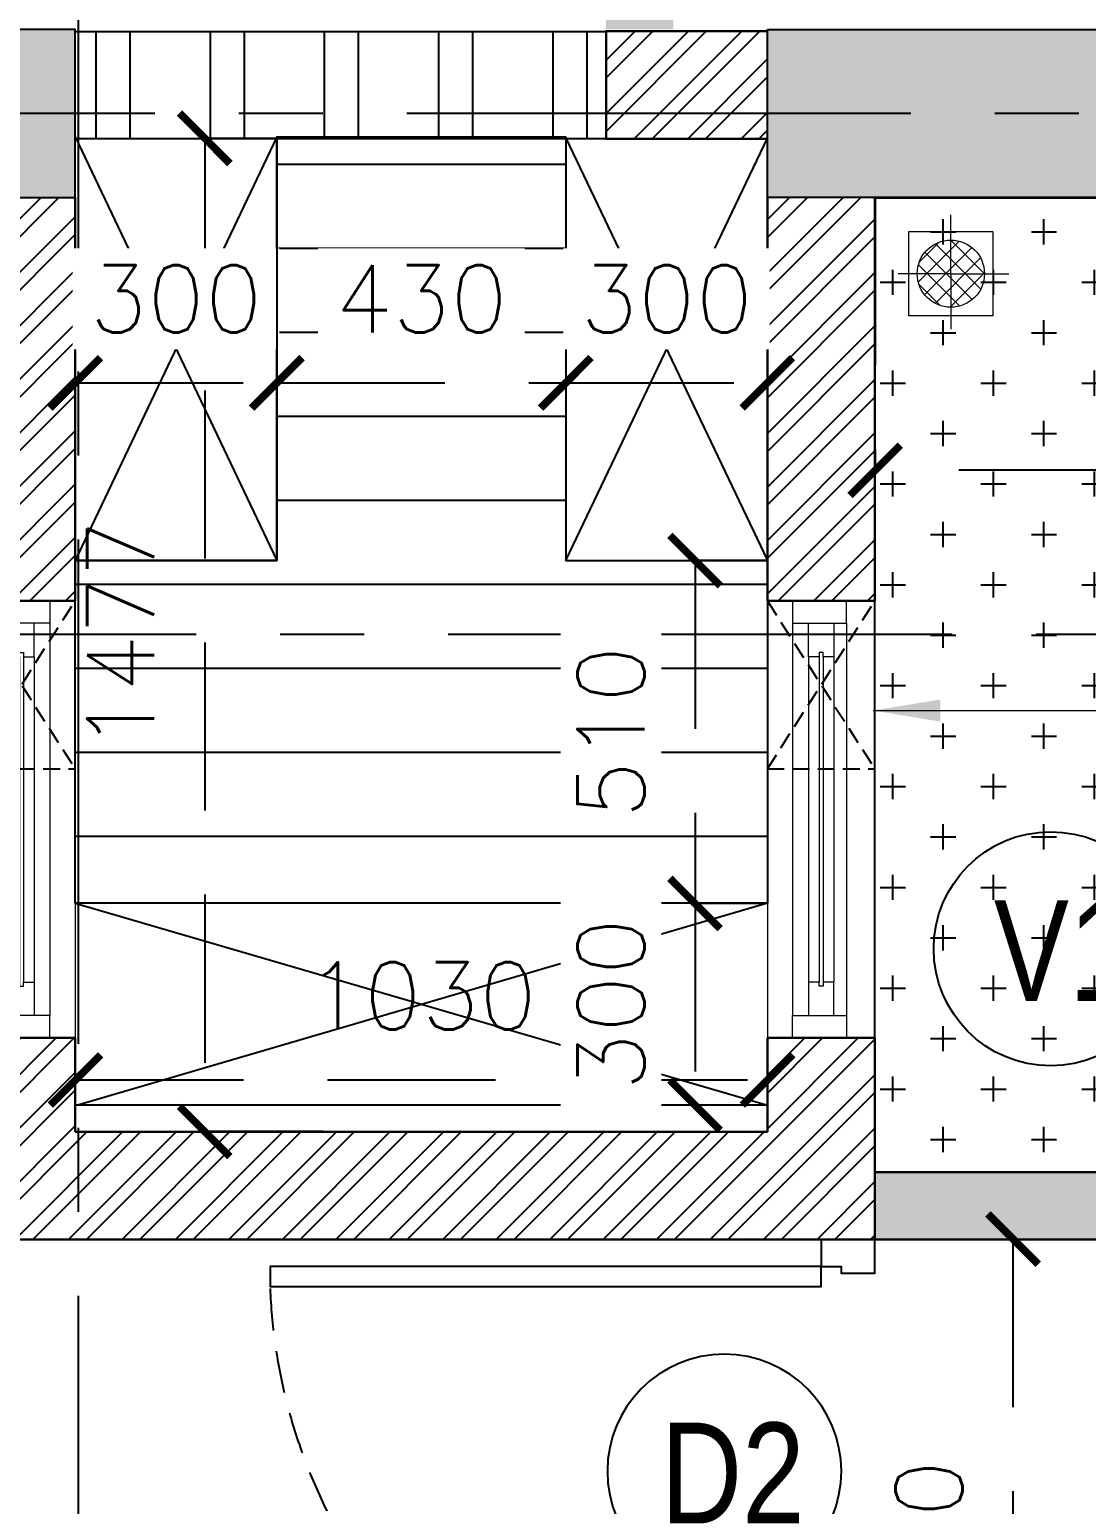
# Model space of a CAD drawing. Header units: millimetres. Extents: x 1180970 to 1231451, y -5737889 to -5695638.
# Drawn here: x 1199184 to 1200757, y -5723869 to -5721675 of the extents above; entities that cross this region are included whole.
import ezdxf
from ezdxf.enums import TextEntityAlignment as Align

# ---------------------------------------------------------------- set-up
doc = ezdxf.new("R2010")
doc.units = ezdxf.units.MM
doc.header["$LTSCALE"] = 1000
doc.header["$MEASUREMENT"] = 0
for name, pattern in [('2BHK-C$0$AUDIT_D_120904163729-0', [0]), ('2BHK-C$1$HIDDEN', [0.375, 0.25, -0.125]), ('AUDIT_D_120904163729-0', [0]), ('T8(T9 IS SIMILAR) - GROUND FLOOR - DIMENSION & TEXTING$0$HIDDEN', [0.375, 0.25, -0.125]), ('T8_REFUGE COLUMNS$0$CENTER2', [1.125, 0.75, -0.125, 0.125, -0.125])]:
    doc.linetypes.add(name, pattern=pattern)
doc.layers.get('0').update_dxf_attribs({"linetype": 'AUDIT_D_120904163729-0'})
for name, color, linetype, lineweight in [('2BHK-C$0$$0$A-WALL- 160', 6, 'Continuous', 30), ('2BHK-C$0$Ventilator', 5, 'Continuous', 0), ('2BHK-C$1$$0$a-TOI-fixtures', 251, 'Continuous', 0), ('2BHK-C$1$A-WALL- 160', 6, 'Continuous', 30), ('T8(T9 IS SIMILAR) - GROUND FLOOR - DIMENSION & TEXTING$0$R0-18-10-2014-T1-1st Podium Floor Plan$0$Text', 2, 'Continuous', 0), ('T8(T9 IS SIMILAR) - GROUND FLOOR$0$D&W', 8, 'Continuous', 25)]:
    doc.layers.add(name, color=color, linetype=linetype, lineweight=lineweight)
for name, color, linetype in [('2BHK-C$0$A-DOOR-FULL', 2, 'Continuous'), ('2BHK-C$0$A-HATCH -160', 251, '2BHK-C$0$AUDIT_D_120904163729-0'), ('2BHK-C$0$A-TOI SUNK 50MM', 8, 'Continuous'), ('2BHK-C$0$CUT-OUT', 49, 'Continuous'), ('2BHK-C$0$ELE 1', 1, 'Continuous'), ('2BHK-C$1$$0$A-Elev Feature-Chajja', 13, 'Continuous'), ('T8(T9 IS SIMILAR) - GROUND FLOOR - DIMENSION & TEXTING$0$A-DIMENSIONS', 2, 'T8(T9 IS SIMILAR) - GROUND FLOOR - DIMENSION & TEXTING$0$HIDDEN'), ('T8(T9 IS SIMILAR) - GROUND FLOOR - DIMENSION & TEXTING$0$a-window-no', 125, 'Continuous'), ('T8_REFUGE COLUMNS$0$A-CENTERLINE', 193, 'T8_REFUGE COLUMNS$0$CENTER2'), ('T8_REFUGE COLUMNS$0$A-RCC COLS', 3, 'Continuous')]:
    doc.layers.add(name, color=color, linetype=linetype)
doc.layers.add('T8_REFUGE COLUMNS$0$COL-HATCH', color=7, linetype='Continuous', lineweight=25, true_color=0xa3a3a3)
doc.styles.add('T8(T9 IS SIMILAR) - GROUND FLOOR - DIMENSION & TEXTING$0$LODHA STANDERD', font='sanss___.ttf')
doc.styles.add('T8(T9 IS SIMILAR) - GROUND FLOOR - DIMENSION & TEXTING$0$Romans 1', font='romans.shx', dxfattribs={"height": 100})
doc.styles.add('T8(T9 IS SIMILAR) - GROUND FLOOR - DIMENSION & TEXTING$0$Tahoma', font='tahoma.ttf')
doc.dimstyles.new('T8(T9 IS SIMILAR) - GROUND FLOOR - DIMENSION & TEXTING$0$ALPINE S', dxfattribs={"dimscale": 0, "dimtxt": 100, "dimasz": 75, "dimexe": 0, "dimexo": 0, "dimgap": 75, "dimtad": 1, "dimdec": 0, "dimzin": 0, "dimdsep": 46, "dimtxsty": 'T8(T9 IS SIMILAR) - GROUND FLOOR - DIMENSION & TEXTING$0$Romans 1', "dimblk": 'T8(T9 IS SIMILAR) - GROUND FLOOR - DIMENSION & TEXTING$0$_ArchTick', "dimcen": 0.09, "dimclrd": 256, "dimclre": 256, "dimclrt": 7, "dimadec": 0, "dimazin": 0, "dimtfac": 1, "dimtdec": 0, "dimtofl": 0, "dimtmove": 1, "dimatfit": 0, "dimldrblk": 'T8(T9 IS SIMILAR) - GROUND FLOOR - DIMENSION & TEXTING$0$_Open90', "dimfxl": 1, "dimtolj": 1, "dimtzin": 0, "dimarcsym": 0})
doc.dimstyles.new('T8(T9 IS SIMILAR) - GROUND FLOOR - DIMENSION & TEXTING$0$SAMATA STD', dxfattribs={"dimtxt": 100, "dimasz": 50, "dimexe": 50, "dimexo": 50, "dimgap": 10, "dimtad": 0, "dimdec": 0, "dimrnd": 5, "dimzin": 0, "dimdsep": 46, "dimtxsty": 'T8(T9 IS SIMILAR) - GROUND FLOOR - DIMENSION & TEXTING$0$Tahoma', "dimblk": 'T8(T9 IS SIMILAR) - GROUND FLOOR - DIMENSION & TEXTING$0$_Origin2', "dimcen": -50, "dimdle": 50, "dimclrd": 7, "dimclre": 7, "dimclrt": 7, "dimadec": 0, "dimazin": 0, "dimtfac": 1, "dimtdec": 0, "dimtmove": 1, "dimatfit": 3, "dimfxl": 150, "dimtfill": 1, "dimtolj": 1, "dimtzin": 0, "dimlwd": -1, "dimlwe": -1, "dimarcsym": 0})

# ---------------------------------------------------------------- blocks, each defined once
blk = doc.blocks.new('T8_REFUGE COLUMNS')
at = {"layer": 'T8_REFUGE COLUMNS$0$COL-HATCH', "linetype": 'ByBlock'}
h = blk.add_hatch(color=256, dxfattribs=at)
h.dxf.hatch_style = 1
h.paths.add_polyline_path([(1196642.1, -5721924.9), (1199252.1, -5721924.9), (1199252.1, -5721674.9), (1196642.1, -5721674.9)])
h = blk.add_hatch(color=256, dxfattribs=at)
h.dxf.hatch_style = 1
h.paths.add_polyline_path([(1200282.1, -5721674.9), (1201792.1, -5721674.9), (1201792.1, -5721924.9), (1200282.1, -5721924.9)])
at = {"layer": 'T8_REFUGE COLUMNS$0$A-CENTERLINE'}
for p, q in [((1199257.1, -5728808.5), (1199257.1, -5698299.6)), ((1217370.3, -5721799.9), (1182156.9, -5721799.9)), ((1217431.8, -5722574.9), (1182156.9, -5722574.9))]:
    blk.add_line(p, q, dxfattribs=at)
at = {"layer": 'T8_REFUGE COLUMNS$0$A-RCC COLS', "linetype": 'ByBlock'}
for points in [[(1196642.1, -5721924.9), (1199252.1, -5721924.9), (1199252.1, -5721674.9), (1196642.1, -5721674.9)], [(1200282.1, -5721674.9), (1201792.1, -5721674.9), (1201792.1, -5721924.9), (1200282.1, -5721924.9)]]:
    blk.add_lwpolyline(points, close=True, dxfattribs=at)
blk = doc.blocks.new('*U279')
for points in [[(0, 0), (0, 820), (-30, 820), (-30, 0)], [(-860, 0), (-820, 0), (-820, -30), (-810, -30), (-810, -80), (-860, -80)], [(40, 0), (0, 0), (0, -30), (-10, -30), (-10, -80), (40, -80)]]:
    blk.add_lwpolyline(points, close=True)
at = {"color": 0, "linetype": 'ByBlock', "ltscale": 0.25}
blk.add_arc((1.2, -0.5), 821.2, 92.373, 179.9653, dxfattribs=at)
blk = doc.blocks.new('2BHK-C$0$V1')
at = {"layer": '2BHK-C$0$Ventilator'}
for p, q in [((1139453.9, -5700057.1), (1140103.9, -5700057.1)), ((1139453.9, -5700217.1), (1140103.9, -5700217.1))]:
    blk.add_line(p, q, dxfattribs=at)
at = {"layer": '2BHK-C$0$Ventilator', "color": 8}
for p, q in [((1139486.9, -5700094.6), (1140070.9, -5700094.6)), ((1139536.9, -5700118.3), (1140020.9, -5700118.3)), ((1139536.9, -5700155.8), (1140020.9, -5700155.8)), ((1139486.9, -5700174.6), (1140070.9, -5700174.6))]:
    blk.add_line(p, q, dxfattribs=at)
at = {"layer": '2BHK-C$0$Ventilator', "color": 5}
for p, q in [((1139536.9, -5700134.1), (1140020.9, -5700134.1)), ((1139536.9, -5700140.1), (1140020.9, -5700140.1))]:
    blk.add_line(p, q, dxfattribs=at)
at = {"layer": '2BHK-C$0$Ventilator', "color": 4}
for points in [[(1139453.9, -5700094.6), (1139486.9, -5700094.6), (1139486.9, -5700174.6), (1139453.9, -5700174.6)], [(1140103.9, -5700094.6), (1140070.9, -5700094.6), (1140070.9, -5700174.6), (1140103.9, -5700174.6)], [(1139536.9, -5700134.1), (1139536.9, -5700118.3), (1139486.9, -5700118.3), (1139486.9, -5700155.8), (1139536.9, -5700155.8), (1139536.9, -5700140.1), (1139530.9, -5700140.1), (1139530.9, -5700134.1)], [(1140020.9, -5700134.1), (1140020.9, -5700118.3), (1140070.9, -5700118.3), (1140070.9, -5700155.8), (1140020.9, -5700155.8), (1140020.9, -5700140.1), (1140026.9, -5700140.1), (1140026.9, -5700134.1)]]:
    blk.add_lwpolyline(points, close=True, dxfattribs=at)
blk = doc.blocks.new('2BHK-C$1$A$C72BE5B8E')
at = {"layer": '2BHK-C$1$$0$A-Elev Feature-Chajja', "color": 4}
for points in [[(28.7, 0), (78.7, 0), (78.7, 159.8), (28.7, 159.8)], [(198.7, 0), (248.7, 0), (248.7, 159.8), (198.7, 159.8)], [(368.7, 0), (418.7, 0), (418.7, 159.8), (368.7, 159.8)], [(538.7, 0), (588.7, 0), (588.7, 159.8), (538.7, 159.8)], [(708.7, 0), (758.7, 0), (758.7, 159.8), (708.7, 159.8)]]:
    blk.add_lwpolyline(points, close=True, dxfattribs=at)
blk = doc.blocks.new('2BHK-C$1$$0$Type-A-First Floor Plan-bottom-up$0$FLOOR TRAP-flat-6')
at = {"layer": '2BHK-C$1$$0$a-TOI-fixtures'}
h = blk.add_hatch(dxfattribs=at)
h.set_pattern_fill('ACET-2D-_USER', color=256, scale=20, angle=45, style=0, double=1, pattern_type=0)
h.set_pattern_definition([(45, (-789896.981, 5385770.066), (-14.142135624, 14.142135624), []), (135, (-789896.981, 5385770.066), (-14.142135624, -14.142135624), [])])
edge = h.paths.add_edge_path()
edge.add_arc((150, 150), 50, 0, 360)
for q in [(150, 228.6), (67.6, 150), (237.4, 150), (150, 63.6)]:
    blk.add_line((150, 150), q, dxfattribs=at)
blk.add_lwpolyline([(87.5, 212.5), (212.5, 212.5), (212.5, 87.5), (87.5, 87.5)], close=True, dxfattribs=at)
blk.add_circle((150, 150), 50, dxfattribs=at)
blk = doc.blocks.new('2BHK-C')
at = {"layer": '2BHK-C$0$A-HATCH -160', "linetype": 'ByBlock'}
h = blk.add_hatch(dxfattribs=at)
h.set_pattern_fill('ANSI32', color=256, scale=150)
h.paths.add_polyline_path([(1144639.5, -5727491.3), (1144639.5, -5726805.5), (1144799.5, -5726805.5), (1144799.5, -5728524.6), (1145269.5, -5728524.6), (1145269.5, -5728684.6), (1144639.5, -5728684.6)])
h.paths.add_polyline_path([(1148159.2, -5727450.1), (1147999.2, -5727450.1), (1147999.2, -5726983.8), (1148159.2, -5726983.8)])
h.paths.add_polyline_path([(1148934.2, -5727450.1), (1148199.2, -5727450.1), (1148199.2, -5727610.1), (1148934.2, -5727610.1)])
h.paths.add_polyline_path([(1147369.5, -5728524.6), (1147999.2, -5728524.6), (1147999.2, -5728684.6), (1147369.5, -5728684.6)])
h.paths.add_polyline_path([(1151334.2, -5727450.1), (1151854.2, -5727450.1), (1151854.2, -5727610.1), (1151334.2, -5727610.1)])
h.paths.add_polyline_path([(1150449.2, -5721774.6), (1150449.2, -5719225), (1150599.2, -5719225.1), (1150599.2, -5721024.6), (1150599.2, -5721174.6), (1150599.2, -5721774.9)])
h.paths.add_polyline_path([(1146264.2, -5719574.6), (1146424.2, -5719574.6), (1146424.2, -5719226.4), (1146264.2, -5719226.4)])
h.paths.add_polyline_path([(1145789.1, -5722524.6), (1145949.1, -5722524.6), (1145949.1, -5721924.5), (1145789.1, -5721924.5)])
h.paths.add_polyline_path([(1144599.2, -5721924.5), (1144759.2, -5721924.5), (1144759.2, -5722524.6), (1144599.2, -5722524.6)])
h.paths.add_polyline_path([(1144599.2, -5723474.6), (1144599.2, -5723174.6), (1144759.2, -5723174.6), (1144759.3, -5723314.6), (1145789.1, -5723314.6), (1145789.1, -5723174.6), (1145949.1, -5723174.6), (1145949.1, -5723474.6)])
h.paths.add_polyline_path([(1145789.4, -5721837.4), (1145789.4, -5721677.1), (1145549.1, -5721677.1), (1145549.1, -5721837.4)])
h = blk.add_hatch(dxfattribs=at)
h.set_pattern_fill('ZIGZAG', color=256, scale=250)
h.set_pattern_definition([(0, (0, 0), (31.25, 31.25), [31.25, -31.25]), (90, (31.25, 0), (-31.25, 31.25), [31.25, -31.25])])
h.paths.add_polyline_path([(1142149.2, -5723474.6), (1143849.2, -5723474.6), (1143849.2, -5723374.6), (1142149.2, -5723374.6)])
h.paths.add_polyline_path([(1144889.2, -5724474.6), (1144889.2, -5724574.6), (1147099.2, -5724574.6), (1147099.2, -5724474.6), (1145949.1, -5724474.2), (1145949.1, -5724374.2), (1145849.1, -5724374.2), (1145849.1, -5724474.6)])
h.paths.add_polyline_path([(1145949.1, -5723374.2), (1146848.9, -5723374.2), (1146848.9, -5723474.2), (1145949.1, -5723474.2)])
h.paths.add_polyline_path([(1147598.9, -5723474.2), (1148198.9, -5723474.2), (1148198.9, -5723374.2), (1147598.9, -5723374.2)])
h.paths.add_polyline_path([(1145549.1, -5721674.6), (1145649.1, -5721674.6), (1145649.1, -5721174.6), (1145649, -5721174.6), (1145649.1, -5721073.7), (1145549.1, -5721073.9)])
h.paths.add_polyline_path([(1148199.2, -5728684.2), (1148934.2, -5728684.2), (1148934.2, -5728584.2), (1148199.2, -5728584.2)])
at = {"layer": '2BHK-C$0$A-TOI SUNK 50MM'}
h = blk.add_hatch(dxfattribs=at)
h.set_pattern_fill('CROSS', color=256, scale=300, style=0)
h.set_pattern_definition([(0, (-0.33, -0.9), (75, 75), [37.5, -112.5]), (90, (18.42, -19.65), (-75, 75), [37.5, -112.5])])
h.paths.add_polyline_path([(1142149.2, -5723374.6), (1144599.2, -5723374.6), (1144599.2, -5721924.9), (1142149.2, -5721924.9)])
h.paths.add_polyline_path([(1148198.9, -5723374.6), (1145949.1, -5723374.6), (1145949.1, -5721924.9), (1148198.9, -5721924.9)])
at = {"layer": '2BHK-C$0$CUT-OUT', "linetype": 'ByBlock'}
h = blk.add_hatch(dxfattribs=at)
h.set_pattern_fill('ANSI31', color=256, scale=1000, angle=135)
h.set_pattern_definition([(180, (-0.33, 4e-08), (-2e-14, -125), [])])
h.paths.add_polyline_path([(1145489.2, -5721834.4), (1145489.1, -5722464.6), (1145789.1, -5722464.6), (1145788.9, -5722974.5), (1144759, -5722974.5), (1144759.2, -5722464.6), (1145059.2, -5722464.6), (1145059.2, -5721834.4)])
at = {"linetype": '2BHK-C$1$HIDDEN', "ltscale": 0.1}
for p, q in [((1144599.2, -5722774.6, 0.4), (1144759.2, -5722524.6, 0.4)), ((1144599.2, -5722524.6, 0.4), (1144759.2, -5722774.6, 0.4)), ((1145789.1, -5722774.6, 0.4), (1145949.1, -5722524.6, 0.4)), ((1145789.1, -5722524.6, 0.4), (1145949.1, -5722774.6, 0.4))]:
    blk.add_line(p, q, dxfattribs=at)
at = {"linetype": '2BHK-C$1$HIDDEN', "ltscale": 0.1, "elevation": 0.4}
for points in [[(1144599.2, -5722774.6), (1144759.2, -5722774.6), (1144759.2, -5722524.6), (1144599.2, -5722524.6)], [(1145789.1, -5722774.6), (1145949.1, -5722774.6), (1145949.1, -5722524.6), (1145789.1, -5722524.6)]]:
    blk.add_lwpolyline(points, close=True, dxfattribs=at)
at = {"layer": '2BHK-C$0$$0$A-WALL- 160', "linetype": 'ByBlock', "elevation": 0.4}
blk.add_lwpolyline([(1145789.4, -5721677.1), (1145549.1, -5721677.1), (1145549.1, -5721837.4), (1145789.4, -5721837.4)], dxfattribs=at)
at = {"layer": '2BHK-C$0$A-TOI SUNK 50MM', "elevation": 0.4}
blk.add_lwpolyline([(1148198.9, -5723374.6), (1145949.1, -5723374.6), (1145949.1, -5721924.9), (1148198.9, -5721924.9)], close=True, dxfattribs=at)
at = {"layer": '2BHK-C$0$CUT-OUT', "elevation": 0.4}
blk.add_lwpolyline([(1145549.1, -5721837.4), (1144759.2, -5721837.4), (1144759.2, -5721677.6), (1145549.1, -5721677.6)], close=True, dxfattribs=at)
at = {"layer": '2BHK-C$0$CUT-OUT', "linetype": 'ByBlock', "elevation": 0.4}
blk.add_lwpolyline([(1145489.2, -5721834.4), (1145489.1, -5722464.6), (1145789.1, -5722464.6), (1145789.1, -5722974.5), (1144759.2, -5722974.5), (1144759.2, -5722464.6), (1145059.2, -5722464.6), (1145059.2, -5721834.4)], close=True, dxfattribs=at)
for points in [[(1145059.2, -5721834.4), (1144759.2, -5722464.6)], [(1144759.2, -5721834.4), (1145059.2, -5722464.6)], [(1145489.1, -5722464.6), (1145789.1, -5721836.5)], [(1145489.1, -5721836.5), (1145789.1, -5722464.5)], [(1144759.2, -5722974.5), (1145789.1, -5723274.5)], [(1145789.1, -5722974.5), (1144762.9, -5723274.5)]]:
    blk.add_lwpolyline(points, dxfattribs=at)
at = {"layer": '2BHK-C$0$ELE 1', "linetype": 'ByBlock'}
for p, q in [((1145788.9, -5722974.5, 0.4), (1144759, -5722974.5, 0.4)), ((1145788.9, -5723274.5, 0.4), (1144759, -5723274.5, 0.4))]:
    blk.add_line(p, q, dxfattribs=at)
at = {"layer": '2BHK-C$0$ELE 1', "linetype": 'ByBlock', "elevation": 0.4}
for points in [[(1145059.2, -5721834.4), (1145059.2, -5722464.6), (1144759.2, -5722464.6)], [(1145489.2, -5721834.4), (1145489.1, -5722464.6), (1145789.1, -5722464.6)]]:
    blk.add_lwpolyline(points, dxfattribs=at)
at = {"layer": '2BHK-C$1$A-WALL- 160', "linetype": 'ByBlock'}
for p, q in [((1144759.2, -5722524.6, 0.4), (1144759.2, -5721924.6, 0.4)), ((1145789.1, -5722524.6, 0.4), (1145789.1, -5721924.5, 0.4)), ((1145949.1, -5722524.6, 0.4), (1145949.1, -5721924.5, 0.4)), ((1144759.2, -5722524.6, 0.4), (1144599.2, -5722524.6, 0.4)), ((1145789.1, -5722524.6, 0.4), (1145949.1, -5722524.6, 0.4)), ((1144759.2, -5723174.6, 0.4), (1144599.2, -5723174.6, 0.4)), ((1144759.2, -5723314.6, 0.4), (1144759.2, -5723174.6, 0.4)), ((1145789.1, -5723174.6, 0.4), (1145949.1, -5723174.6, 0.4)), ((1145789.1, -5723314.6, 0.4), (1145789.1, -5723174.6, 0.4)), ((1145949.1, -5723474.6, 0.4), (1145949.1, -5723174.6, 0.4)), ((1144759.2, -5723314.6, 0.4), (1145789.1, -5723314.6, 0.4)), ((1145949.1, -5723374.6, 0.4), (1146848.9, -5723374.6, 0.4)), ((1144599.2, -5723474.6, 0.4), (1145949.1, -5723474.6, 0.4)), ((1145789.1, -5723474.6, 0.4), (1146848.9, -5723474.6, 0.4))]:
    blk.add_line(p, q, dxfattribs=at)
at = {"layer": '2BHK-C$0$A-DOOR-FULL', "linetype": '2BHK-C$1$HIDDEN', "rotation": 90}
blk.add_blockref('*U279', (1145869.1, -5723514.6, 0.4), dxfattribs=at)
at = {"layer": '2BHK-C$1$$0$a-TOI-fixtures', "extrusion": (0, 0, -1), "xscale": -1, "zscale": -1, "rotation": 270}
blk.add_blockref('2BHK-C$1$$0$Type-A-First Floor Plan-bottom-up$0$FLOOR TRAP-flat-6', (-1146212.1, -5722187.9, -0.4), dxfattribs=at)
at = {"layer": '2BHK-C$1$A-WALL- 160', "linetype": 'ByBlock', "xscale": -1}
blk.add_blockref('2BHK-C$1$A$C72BE5B8E', (1145549.1, -5721837.4, 0.4), dxfattribs=at)
at = {"layer": '2BHK-C$1$A-WALL- 160', "linetype": 'ByBlock', "rotation": 270}
blk.add_blockref('2BHK-C$0$V1', (6844816.3, -4583070.7, 0.4), dxfattribs=at)
at = {"layer": '2BHK-C$1$A-WALL- 160', "linetype": 'ByBlock', "xscale": -1, "rotation": 90}
blk.add_blockref('2BHK-C$0$V1', (-4554267.9, -4583070.7, 0.4), dxfattribs=at)
blk = doc.blocks.new('T8(T9 IS SIMILAR) - GROUND FLOOR')
at = {"layer": 'T8(T9 IS SIMILAR) - GROUND FLOOR$0$D&W', "linetype": 'ByBlock'}
for name, p in [('T8_REFUGE COLUMNS', (0, 0)), ('2BHK-C', (54492.8, -0.1, 0))]:
    blk.add_blockref(name, p, dxfattribs=at)
blk = doc.blocks.new('T8(T9 IS SIMILAR) - GROUND FLOOR - DIMENSION & TEXTING$0$_ArchTick')
at = {"color": 0, "linetype": 'ByBlock', "const_width": 0.15}
blk.add_lwpolyline([(-0.5, -0.5), (0.5, 0.5)], dxfattribs=at)
blk = doc.blocks.new('*D715')
at = {"layer": 'T8(T9 IS SIMILAR) - GROUND FLOOR - DIMENSION & TEXTING$0$A-DIMENSIONS', "linetype": 'T8(T9 IS SIMILAR) - GROUND FLOOR - DIMENSION & TEXTING$0$HIDDEN', "lineweight": -2, "transparency": 16777216}
for p, q in [((1199252.4, -5723314), (1199252.4, -5723237.3)), ((1200282.2, -5723314), (1200282.2, -5723237.3))]:
    blk.add_line(p, q, dxfattribs=at)
at = {"layer": 'T8(T9 IS SIMILAR) - GROUND FLOOR - DIMENSION & TEXTING$0$A-DIMENSIONS', "lineweight": -2, "transparency": 16777216}
blk.add_line((1199252.4, -5723237.3), (1200282.2, -5723237.3), dxfattribs=at)
at = {"layer": 'T8(T9 IS SIMILAR) - GROUND FLOOR - DIMENSION & TEXTING$0$A-DIMENSIONS', "linetype": 'ByBlock', "lineweight": -2, "transparency": 16777216, "xscale": 75, "yscale": 75, "zscale": 75, "rotation": 180}
blk.add_blockref('T8(T9 IS SIMILAR) - GROUND FLOOR - DIMENSION & TEXTING$0$_ArchTick', (1199252.4, -5723237.3), dxfattribs=at)
at = {"layer": 'T8(T9 IS SIMILAR) - GROUND FLOOR - DIMENSION & TEXTING$0$A-DIMENSIONS', "linetype": 'ByBlock', "lineweight": -2, "transparency": 16777216, "xscale": 75, "yscale": 75, "zscale": 75}
blk.add_blockref('T8(T9 IS SIMILAR) - GROUND FLOOR - DIMENSION & TEXTING$0$_ArchTick', (1200282.2, -5723237.3), dxfattribs=at)
at = {"layer": 'T8(T9 IS SIMILAR) - GROUND FLOOR - DIMENSION & TEXTING$0$A-DIMENSIONS', "color": 7, "linetype": 'ByBlock', "transparency": 16777216, "insert": (1199767.3, -5723112.3), "char_height": 100, "attachment_point": 5, "style": 'T8(T9 IS SIMILAR) - GROUND FLOOR - DIMENSION & TEXTING$0$Romans 1'}
blk.add_mtext('\\A1;1030', dxfattribs=at)
blk = doc.blocks.new('T8(T9 IS SIMILAR) - GROUND FLOOR - DIMENSION & TEXTING$0$_Open90')
at = {"color": 0, "linetype": 'ByBlock', "lineweight": -2}
for p, q in [((-0.5, 0.5), (0, 0)), ((0, 0), (-1, 0)), ((0, 0), (-0.5, -0.5))]:
    blk.add_line(p, q, dxfattribs=at)
blk = doc.blocks.new('*D716')
at = {"layer": 'T8(T9 IS SIMILAR) - GROUND FLOOR - DIMENSION & TEXTING$0$A-DIMENSIONS', "linetype": 'T8(T9 IS SIMILAR) - GROUND FLOOR - DIMENSION & TEXTING$0$HIDDEN', "lineweight": -2, "transparency": 16777216}
for p, q in [((1199621.1, -5721836.7), (1199444.7, -5721836.7)), ((1199621.1, -5723314), (1199444.7, -5723314))]:
    blk.add_line(p, q, dxfattribs=at)
at = {"layer": 'T8(T9 IS SIMILAR) - GROUND FLOOR - DIMENSION & TEXTING$0$A-DIMENSIONS', "lineweight": -2, "transparency": 16777216}
blk.add_line((1199444.7, -5721836.7), (1199444.7, -5723314), dxfattribs=at)
at = {"layer": 'T8(T9 IS SIMILAR) - GROUND FLOOR - DIMENSION & TEXTING$0$A-DIMENSIONS', "linetype": 'ByBlock', "lineweight": -2, "transparency": 16777216, "xscale": 75, "yscale": 75, "zscale": 75}
for p, rotation in [((1199444.7, -5721836.7), 90), ((1199444.7, -5723314), 270)]:
    blk.add_blockref('T8(T9 IS SIMILAR) - GROUND FLOOR - DIMENSION & TEXTING$0$_ArchTick', p, dxfattribs=dict(at, rotation=rotation))
at = {"layer": 'T8(T9 IS SIMILAR) - GROUND FLOOR - DIMENSION & TEXTING$0$A-DIMENSIONS', "color": 7, "linetype": 'ByBlock', "transparency": 16777216, "insert": (1199319.7, -5722575.4), "char_height": 100, "attachment_point": 5, "rotation": 90, "style": 'T8(T9 IS SIMILAR) - GROUND FLOOR - DIMENSION & TEXTING$0$Romans 1'}
blk.add_mtext('\\A1;1477', dxfattribs=at)
blk = doc.blocks.new('*D717')
at = {"layer": 'T8(T9 IS SIMILAR) - GROUND FLOOR - DIMENSION & TEXTING$0$A-DIMENSIONS', "linetype": 'T8(T9 IS SIMILAR) - GROUND FLOOR - DIMENSION & TEXTING$0$HIDDEN', "lineweight": -2, "transparency": 16777216}
for p, q in [((1200442.2, -5723474), (1200647.5, -5723474)), ((1200442.2, -5724474), (1200647.5, -5724474))]:
    blk.add_line(p, q, dxfattribs=at)
at = {"layer": 'T8(T9 IS SIMILAR) - GROUND FLOOR - DIMENSION & TEXTING$0$A-DIMENSIONS', "lineweight": -2, "transparency": 16777216}
blk.add_line((1200647.5, -5724474), (1200647.5, -5723474), dxfattribs=at)
at = {"layer": 'T8(T9 IS SIMILAR) - GROUND FLOOR - DIMENSION & TEXTING$0$A-DIMENSIONS', "linetype": 'ByBlock', "lineweight": -2, "transparency": 16777216, "xscale": 75, "yscale": 75, "zscale": 75}
for p, rotation in [((1200647.5, -5723474), 90), ((1200647.5, -5724474), 270)]:
    blk.add_blockref('T8(T9 IS SIMILAR) - GROUND FLOOR - DIMENSION & TEXTING$0$_ArchTick', p, dxfattribs=dict(at, rotation=rotation))
at = {"layer": 'T8(T9 IS SIMILAR) - GROUND FLOOR - DIMENSION & TEXTING$0$A-DIMENSIONS', "color": 7, "linetype": 'ByBlock', "transparency": 16777216, "insert": (1200522.5, -5723974), "char_height": 100, "attachment_point": 5, "rotation": 90, "style": 'T8(T9 IS SIMILAR) - GROUND FLOOR - DIMENSION & TEXTING$0$Romans 1'}
blk.add_mtext('\\A1;1000', dxfattribs=at)
blk = doc.blocks.new('*D734')
at = {"layer": 'T8(T9 IS SIMILAR) - GROUND FLOOR - DIMENSION & TEXTING$0$A-DIMENSIONS', "linetype": 'T8(T9 IS SIMILAR) - GROUND FLOOR - DIMENSION & TEXTING$0$HIDDEN', "lineweight": -2, "transparency": 16777216}
for p, q in [((1200442.3, -5721924.4), (1200442.3, -5722330.4)), ((1202692, -5721924.4), (1202692, -5722330.4))]:
    blk.add_line(p, q, dxfattribs=at)
at = {"layer": 'T8(T9 IS SIMILAR) - GROUND FLOOR - DIMENSION & TEXTING$0$A-DIMENSIONS', "lineweight": -2, "transparency": 16777216}
blk.add_line((1202692, -5722330.4), (1200442.3, -5722330.4), dxfattribs=at)
at = {"layer": 'T8(T9 IS SIMILAR) - GROUND FLOOR - DIMENSION & TEXTING$0$A-DIMENSIONS', "linetype": 'ByBlock', "lineweight": -2, "transparency": 16777216, "xscale": 75, "yscale": 75, "zscale": 75, "rotation": 180}
blk.add_blockref('T8(T9 IS SIMILAR) - GROUND FLOOR - DIMENSION & TEXTING$0$_ArchTick', (1200442.3, -5722330.4), dxfattribs=at)
at = {"layer": 'T8(T9 IS SIMILAR) - GROUND FLOOR - DIMENSION & TEXTING$0$A-DIMENSIONS', "linetype": 'ByBlock', "lineweight": -2, "transparency": 16777216, "xscale": 75, "yscale": 75, "zscale": 75}
blk.add_blockref('T8(T9 IS SIMILAR) - GROUND FLOOR - DIMENSION & TEXTING$0$_ArchTick', (1202692, -5722330.4), dxfattribs=at)
at = {"layer": 'T8(T9 IS SIMILAR) - GROUND FLOOR - DIMENSION & TEXTING$0$A-DIMENSIONS', "color": 7, "linetype": 'ByBlock', "transparency": 16777216, "insert": (1201567.1, -5722205.4), "char_height": 100, "attachment_point": 5, "style": 'T8(T9 IS SIMILAR) - GROUND FLOOR - DIMENSION & TEXTING$0$Romans 1'}
blk.add_mtext('\\A1;2250', dxfattribs=at)
blk = doc.blocks.new('T8(T9 IS SIMILAR) - GROUND FLOOR - DIMENSION & TEXTING$0$WINDOW TAG')
at = {"layer": 'T8(T9 IS SIMILAR) - GROUND FLOOR - DIMENSION & TEXTING$0$a-window-no'}
blk.add_circle((0, 0), 174.1, dxfattribs=at)
at = {"layer": 'T8(T9 IS SIMILAR) - GROUND FLOOR - DIMENSION & TEXTING$0$a-window-no', "style": 'T8(T9 IS SIMILAR) - GROUND FLOOR - DIMENSION & TEXTING$0$LODHA STANDERD'}
blk.add_attdef('WINDOW', text='', height=150, dxfattribs=at).set_placement((11.3, 2.8), align=Align.MIDDLE_CENTER)
blk = doc.blocks.new('*D394')
at = {"layer": 'T8(T9 IS SIMILAR) - GROUND FLOOR - DIMENSION & TEXTING$0$A-DIMENSIONS', "linetype": 'T8(T9 IS SIMILAR) - GROUND FLOOR - DIMENSION & TEXTING$0$HIDDEN', "lineweight": -2, "transparency": 16777216}
for p, q in [((1200281.9, -5722464.8), (1200174.3, -5722464.8)), ((1200281.9, -5722974.7), (1200174.3, -5722974.7))]:
    blk.add_line(p, q, dxfattribs=at)
at = {"layer": 'T8(T9 IS SIMILAR) - GROUND FLOOR - DIMENSION & TEXTING$0$A-DIMENSIONS', "lineweight": -2, "transparency": 16777216}
blk.add_line((1200174.3, -5722464.8), (1200174.3, -5722974.7), dxfattribs=at)
at = {"layer": 'T8(T9 IS SIMILAR) - GROUND FLOOR - DIMENSION & TEXTING$0$A-DIMENSIONS', "linetype": 'ByBlock', "lineweight": -2, "transparency": 16777216, "xscale": 75, "yscale": 75, "zscale": 75}
for p, rotation in [((1200174.3, -5722464.8), 90), ((1200174.3, -5722974.7), 270)]:
    blk.add_blockref('T8(T9 IS SIMILAR) - GROUND FLOOR - DIMENSION & TEXTING$0$_ArchTick', p, dxfattribs=dict(at, rotation=rotation))
at = {"layer": 'T8(T9 IS SIMILAR) - GROUND FLOOR - DIMENSION & TEXTING$0$A-DIMENSIONS', "color": 7, "linetype": 'ByBlock', "transparency": 16777216, "insert": (1200049.3, -5722719.7), "char_height": 100, "attachment_point": 5, "rotation": 90, "style": 'T8(T9 IS SIMILAR) - GROUND FLOOR - DIMENSION & TEXTING$0$Romans 1', "bg_fill": 3, "box_fill_scale": 1.25, "bg_fill_color": 256, "bg_fill_true_color": 13158600, "bg_fill_transparency": 0}
blk.add_mtext('\\A1;510', dxfattribs=at)
blk = doc.blocks.new('*D395')
at = {"layer": 'T8(T9 IS SIMILAR) - GROUND FLOOR - DIMENSION & TEXTING$0$A-DIMENSIONS', "linetype": 'T8(T9 IS SIMILAR) - GROUND FLOOR - DIMENSION & TEXTING$0$HIDDEN', "lineweight": -2, "transparency": 16777216}
for p, q in [((1200281.9, -5722974.7), (1200174.3, -5722974.7)), ((1200281.9, -5723274.7), (1200174.3, -5723274.7))]:
    blk.add_line(p, q, dxfattribs=at)
at = {"layer": 'T8(T9 IS SIMILAR) - GROUND FLOOR - DIMENSION & TEXTING$0$A-DIMENSIONS', "lineweight": -2, "transparency": 16777216}
blk.add_line((1200174.3, -5722974.7), (1200174.3, -5723274.7), dxfattribs=at)
at = {"layer": 'T8(T9 IS SIMILAR) - GROUND FLOOR - DIMENSION & TEXTING$0$A-DIMENSIONS', "color": 7, "linetype": 'ByBlock', "transparency": 16777216, "insert": (1200049.3, -5723124.7), "char_height": 100, "attachment_point": 5, "rotation": 90, "style": 'T8(T9 IS SIMILAR) - GROUND FLOOR - DIMENSION & TEXTING$0$Romans 1', "bg_fill": 3, "box_fill_scale": 1.25, "bg_fill_color": 256, "bg_fill_true_color": 13158600, "bg_fill_transparency": 0}
blk.add_mtext('\\A1;300', dxfattribs=at)
at = {"layer": 'T8(T9 IS SIMILAR) - GROUND FLOOR - DIMENSION & TEXTING$0$A-DIMENSIONS', "linetype": 'ByBlock', "lineweight": -2, "transparency": 16777216, "xscale": 75, "yscale": 75, "zscale": 75}
for p, rotation in [((1200174.3, -5722974.7), 90), ((1200174.3, -5723274.7), 270)]:
    blk.add_blockref('T8(T9 IS SIMILAR) - GROUND FLOOR - DIMENSION & TEXTING$0$_ArchTick', p, dxfattribs=dict(at, rotation=rotation))
blk = doc.blocks.new('*D396')
at = {"layer": 'T8(T9 IS SIMILAR) - GROUND FLOOR - DIMENSION & TEXTING$0$A-DIMENSIONS', "linetype": 'T8(T9 IS SIMILAR) - GROUND FLOOR - DIMENSION & TEXTING$0$HIDDEN', "lineweight": -2, "transparency": 16777216}
for p, q in [((1199252, -5721924.7), (1199252, -5722200.4)), ((1199552, -5721924.7), (1199552, -5722200.4))]:
    blk.add_line(p, q, dxfattribs=at)
at = {"layer": 'T8(T9 IS SIMILAR) - GROUND FLOOR - DIMENSION & TEXTING$0$A-DIMENSIONS', "lineweight": -2, "transparency": 16777216}
blk.add_line((1199252, -5722200.4), (1199552, -5722200.4), dxfattribs=at)
at = {"layer": 'T8(T9 IS SIMILAR) - GROUND FLOOR - DIMENSION & TEXTING$0$A-DIMENSIONS', "color": 7, "linetype": 'ByBlock', "transparency": 16777216, "insert": (1199402, -5722075.4), "char_height": 100, "attachment_point": 5, "style": 'T8(T9 IS SIMILAR) - GROUND FLOOR - DIMENSION & TEXTING$0$Romans 1', "bg_fill": 3, "box_fill_scale": 1.25, "bg_fill_color": 256, "bg_fill_true_color": 13158600, "bg_fill_transparency": 0}
blk.add_mtext('\\A1;300', dxfattribs=at)
at = {"layer": 'T8(T9 IS SIMILAR) - GROUND FLOOR - DIMENSION & TEXTING$0$A-DIMENSIONS', "linetype": 'ByBlock', "lineweight": -2, "transparency": 16777216, "xscale": 75, "yscale": 75, "zscale": 75, "rotation": 180}
blk.add_blockref('T8(T9 IS SIMILAR) - GROUND FLOOR - DIMENSION & TEXTING$0$_ArchTick', (1199252, -5722200.4), dxfattribs=at)
at = {"layer": 'T8(T9 IS SIMILAR) - GROUND FLOOR - DIMENSION & TEXTING$0$A-DIMENSIONS', "linetype": 'ByBlock', "lineweight": -2, "transparency": 16777216, "xscale": 75, "yscale": 75, "zscale": 75}
blk.add_blockref('T8(T9 IS SIMILAR) - GROUND FLOOR - DIMENSION & TEXTING$0$_ArchTick', (1199552, -5722200.4), dxfattribs=at)
blk = doc.blocks.new('*D397')
at = {"layer": 'T8(T9 IS SIMILAR) - GROUND FLOOR - DIMENSION & TEXTING$0$A-DIMENSIONS', "linetype": 'T8(T9 IS SIMILAR) - GROUND FLOOR - DIMENSION & TEXTING$0$HIDDEN', "lineweight": -2, "transparency": 16777216}
for p, q in [((1199552, -5721924.7), (1199552, -5722200.4)), ((1199982, -5721926.9), (1199982, -5722200.4))]:
    blk.add_line(p, q, dxfattribs=at)
at = {"layer": 'T8(T9 IS SIMILAR) - GROUND FLOOR - DIMENSION & TEXTING$0$A-DIMENSIONS', "lineweight": -2, "transparency": 16777216}
blk.add_line((1199552, -5722200.4), (1199982, -5722200.4), dxfattribs=at)
at = {"layer": 'T8(T9 IS SIMILAR) - GROUND FLOOR - DIMENSION & TEXTING$0$A-DIMENSIONS', "linetype": 'ByBlock', "lineweight": -2, "transparency": 16777216, "xscale": 75, "yscale": 75, "zscale": 75, "rotation": 180}
blk.add_blockref('T8(T9 IS SIMILAR) - GROUND FLOOR - DIMENSION & TEXTING$0$_ArchTick', (1199552, -5722200.4), dxfattribs=at)
at = {"layer": 'T8(T9 IS SIMILAR) - GROUND FLOOR - DIMENSION & TEXTING$0$A-DIMENSIONS', "linetype": 'ByBlock', "lineweight": -2, "transparency": 16777216, "xscale": 75, "yscale": 75, "zscale": 75}
blk.add_blockref('T8(T9 IS SIMILAR) - GROUND FLOOR - DIMENSION & TEXTING$0$_ArchTick', (1199982, -5722200.4), dxfattribs=at)
at = {"layer": 'T8(T9 IS SIMILAR) - GROUND FLOOR - DIMENSION & TEXTING$0$A-DIMENSIONS', "color": 7, "linetype": 'ByBlock', "transparency": 16777216, "insert": (1199767, -5722075.4), "char_height": 100, "attachment_point": 5, "style": 'T8(T9 IS SIMILAR) - GROUND FLOOR - DIMENSION & TEXTING$0$Romans 1', "bg_fill": 3, "box_fill_scale": 1.25, "bg_fill_color": 256, "bg_fill_true_color": 13158600, "bg_fill_transparency": 0}
blk.add_mtext('\\A1;430', dxfattribs=at)
blk = doc.blocks.new('*D398')
at = {"layer": 'T8(T9 IS SIMILAR) - GROUND FLOOR - DIMENSION & TEXTING$0$A-DIMENSIONS', "linetype": 'T8(T9 IS SIMILAR) - GROUND FLOOR - DIMENSION & TEXTING$0$HIDDEN', "lineweight": -2, "transparency": 16777216}
for p, q in [((1199982, -5721926.9), (1199982, -5722200.4)), ((1200281.8, -5721926.9), (1200281.8, -5722200.4))]:
    blk.add_line(p, q, dxfattribs=at)
at = {"layer": 'T8(T9 IS SIMILAR) - GROUND FLOOR - DIMENSION & TEXTING$0$A-DIMENSIONS', "lineweight": -2, "transparency": 16777216}
blk.add_line((1199982, -5722200.4), (1200281.8, -5722200.4), dxfattribs=at)
at = {"layer": 'T8(T9 IS SIMILAR) - GROUND FLOOR - DIMENSION & TEXTING$0$A-DIMENSIONS', "color": 7, "linetype": 'ByBlock', "transparency": 16777216, "insert": (1200132, -5722075.4), "char_height": 100, "attachment_point": 5, "style": 'T8(T9 IS SIMILAR) - GROUND FLOOR - DIMENSION & TEXTING$0$Romans 1', "bg_fill": 3, "box_fill_scale": 1.25, "bg_fill_color": 256, "bg_fill_true_color": 13158600, "bg_fill_transparency": 0}
blk.add_mtext('\\A1;300', dxfattribs=at)
at = {"layer": 'T8(T9 IS SIMILAR) - GROUND FLOOR - DIMENSION & TEXTING$0$A-DIMENSIONS', "linetype": 'ByBlock', "lineweight": -2, "transparency": 16777216, "xscale": 75, "yscale": 75, "zscale": 75, "rotation": 180}
blk.add_blockref('T8(T9 IS SIMILAR) - GROUND FLOOR - DIMENSION & TEXTING$0$_ArchTick', (1199982, -5722200.4), dxfattribs=at)
at = {"layer": 'T8(T9 IS SIMILAR) - GROUND FLOOR - DIMENSION & TEXTING$0$A-DIMENSIONS', "linetype": 'ByBlock', "lineweight": -2, "transparency": 16777216, "xscale": 75, "yscale": 75, "zscale": 75}
blk.add_blockref('T8(T9 IS SIMILAR) - GROUND FLOOR - DIMENSION & TEXTING$0$_ArchTick', (1200281.8, -5722200.4), dxfattribs=at)
blk = doc.blocks.new('T8(T9 IS SIMILAR) - GROUND FLOOR - DIMENSION & TEXTING$0$_Origin2')
at = {"color": 0, "linetype": 'ByBlock', "lineweight": -2}
blk.add_line((-0.5, 0), (-1, 0), dxfattribs=at)
for radius in [0.5, 0.25]:
    blk.add_circle((0, 0), radius, dxfattribs=at)
blk = doc.blocks.new('T8(T9 IS SIMILAR) - GROUND FLOOR - DIMENSION & TEXTING')
at = {"layer": 'T8(T9 IS SIMILAR) - GROUND FLOOR - DIMENSION & TEXTING$0$a-window-no'}
ref = blk.add_blockref('T8(T9 IS SIMILAR) - GROUND FLOOR - DIMENSION & TEXTING$0$WINDOW TAG', (1200703.5, -5723042.2, 0.8), dxfattribs=dict(at, rotation=180))
ref.add_attrib('WINDOW', 'V1', dxfattribs={"height": 150, "style": 'T8(T9 IS SIMILAR) - GROUND FLOOR - DIMENSION & TEXTING$0$LODHA STANDERD', "width": 0.8}).set_placement((1200721.4, -5723045, 0.8), align=Align.MIDDLE_CENTER)
ref = blk.add_blockref('T8(T9 IS SIMILAR) - GROUND FLOOR - DIMENSION & TEXTING$0$WINDOW TAG', (1200217.9, -5723819.4, 1.1), dxfattribs=dict(at, xscale=-1, rotation=180))
ref.add_attrib('WINDOW', 'D2', dxfattribs={"height": 150, "style": 'T8(T9 IS SIMILAR) - GROUND FLOOR - DIMENSION & TEXTING$0$LODHA STANDERD', "width": 0.8}).set_placement((1200230.5, -5723822.1, 1.1), align=Align.MIDDLE_CENTER)
at = {"layer": 'T8(T9 IS SIMILAR) - GROUND FLOOR - DIMENSION & TEXTING$0$A-DIMENSIONS', "linetype": 'ByBlock'}
for base, p1, p2, angle, override, picture, middle in [((1199444.7, -5723314), (1199621.1, -5721836.7), (1199621.1, -5723314), 90, {"dimscale": 1, "dimfxl": 5, "dimarcsym": 1}, '*D716', (1199319.7, -5722575.4)), ((1200442.3, -5722330.4), (1202692, -5721924.4), (1200442.3, -5721924.4), 180, {"dimscale": 1, "dimfxl": 5, "dimarcsym": 1}, '*D734', (1201567.1, -5722205.4)), ((1200174.3, -5722974.7, 0.4), (1200281.9, -5722464.8, 0.4), (1200281.9, -5722974.7, 0.4), 90, {"dimscale": 1, "dimfxl": 5, "dimtfill": 1, "dimarcsym": 1}, '*D394', (1200049.3, -5722719.7, 0.4)), ((1200647.5, -5723474), (1200442.2, -5724474), (1200442.2, -5723474), 90, {"dimscale": 1, "dimfxl": 5, "dimarcsym": 1}, '*D717', (1200522.5, -5723974))]:
    dim = blk.add_linear_dim(base=base, p1=p1, p2=p2, angle=angle, dimstyle='T8(T9 IS SIMILAR) - GROUND FLOOR - DIMENSION & TEXTING$0$ALPINE S', override=override, dxfattribs=at)
    dim.commit()
    dim.dimension.update_dxf_attribs({"geometry": picture, "text_midpoint": middle})
dim = blk.add_linear_dim(base=(1200282.2, -5723237.3), p1=(1199252.4, -5723314), p2=(1200282.2, -5723314), dimstyle='T8(T9 IS SIMILAR) - GROUND FLOOR - DIMENSION & TEXTING$0$ALPINE S', override={"dimscale": 1, "dimfxl": 5, "dimarcsym": 1}, dxfattribs=at)
dim.commit()
dim.dimension.update_dxf_attribs({"geometry": '*D715', "text_midpoint": (1199767.3, -5723112.3)})
at = {"layer": 'T8(T9 IS SIMILAR) - GROUND FLOOR - DIMENSION & TEXTING$0$R0-18-10-2014-T1-1st Podium Floor Plan$0$Text'}
blk.add_leader([(1200439.5, -5722687.8), (1200689.2, -5722687.9), (1200797.8, -5722687.8)], dimstyle='T8(T9 IS SIMILAR) - GROUND FLOOR - DIMENSION & TEXTING$0$SAMATA STD', override={"dimscale": 1, "dimasz": 100, "dimclrd": 2, "dimfxlon": 1, "dimarcsym": 1}, dxfattribs=at)
at = {"layer": 'T8(T9 IS SIMILAR) - GROUND FLOOR - DIMENSION & TEXTING$0$A-DIMENSIONS', "linetype": 'ByBlock'}
dim = blk.add_linear_dim(base=(1199552, -5722200.4, 0.4), p1=(1199252, -5721924.7, 0.4), p2=(1199552, -5721924.7, 0.4), dimstyle='T8(T9 IS SIMILAR) - GROUND FLOOR - DIMENSION & TEXTING$0$ALPINE S', override={"dimscale": 1, "dimfxl": 5, "dimtfill": 1, "dimarcsym": 1}, dxfattribs=at)
dim.commit()
dim.dimension.update_dxf_attribs({"geometry": '*D396', "text_midpoint": (1199402, -5722200.4, 0.4), "dimtype": 128})
dim = blk.add_linear_dim(base=(1200174.3, -5723274.7, 0.4), p1=(1200281.9, -5722974.7, 0.4), p2=(1200281.9, -5723274.7, 0.4), angle=90, dimstyle='T8(T9 IS SIMILAR) - GROUND FLOOR - DIMENSION & TEXTING$0$ALPINE S', override={"dimscale": 1, "dimfxl": 5, "dimtfill": 1, "dimarcsym": 1}, dxfattribs=at)
dim.commit()
dim.dimension.update_dxf_attribs({"geometry": '*D395', "text_midpoint": (1200174.3, -5723124.7, 0.4), "dimtype": 128})
dim = blk.add_linear_dim(base=(1199982, -5722200.4, 0.4), p1=(1199552, -5721924.7, 0.4), p2=(1199982, -5721926.9, 0.4), dimstyle='T8(T9 IS SIMILAR) - GROUND FLOOR - DIMENSION & TEXTING$0$ALPINE S', override={"dimscale": 1, "dimfxl": 5, "dimtfill": 1, "dimarcsym": 1}, dxfattribs=at)
dim.commit()
dim.dimension.update_dxf_attribs({"geometry": '*D397', "text_midpoint": (1199767, -5722075.4, 0.4)})
dim = blk.add_linear_dim(base=(1200281.8, -5722200.4, 0.4), p1=(1199982, -5721926.9, 0.4), p2=(1200281.8, -5721926.9, 0.4), dimstyle='T8(T9 IS SIMILAR) - GROUND FLOOR - DIMENSION & TEXTING$0$ALPINE S', override={"dimscale": 1, "dimfxl": 5, "dimtfill": 1, "dimarcsym": 1}, dxfattribs=at)
dim.commit()
dim.dimension.update_dxf_attribs({"geometry": '*D398', "text_midpoint": (1200132, -5722200.4, 0.4), "dimtype": 128})

msp = doc.modelspace()

# ---------------------------------------------------------------- block references
at = {"linetype": 'ByBlock'}
msp.add_blockref('T8(T9 IS SIMILAR) - GROUND FLOOR', (0, 0), dxfattribs=at)

# ---------------------------------------------------------------- next in the draw order: block references
msp.add_blockref('T8(T9 IS SIMILAR) - GROUND FLOOR - DIMENSION & TEXTING', (0, 0), dxfattribs=at)

doc.saveas('drawing.dxf')
